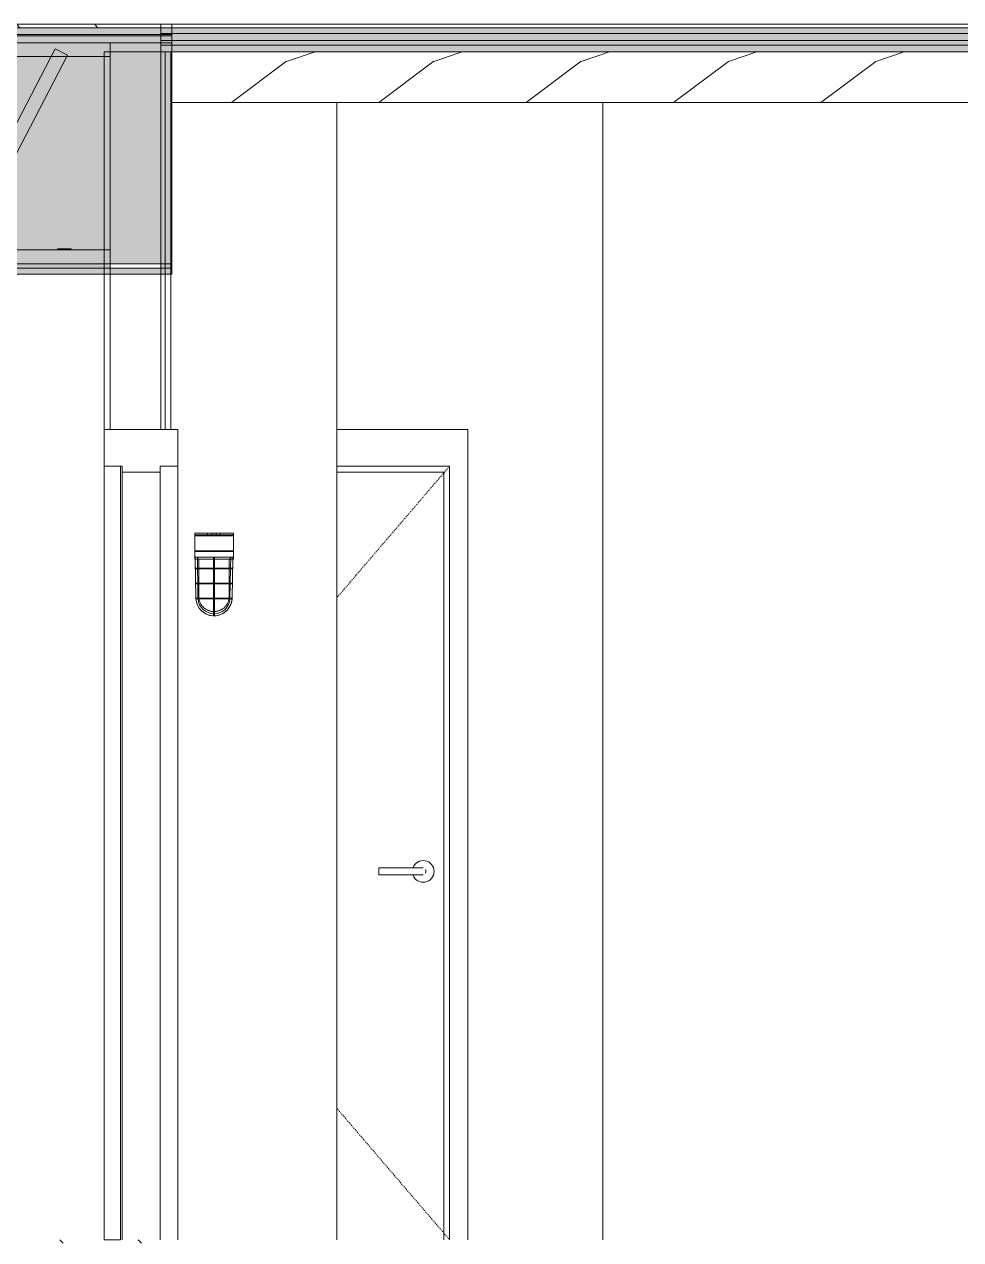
# Model space of a CAD drawing. Header units: inches. Extents: x 9661 to 15313, y -314 to 660.
# Drawn here: x 10346.7 to 10448.4, y 136 to 268 of the extents above; entities that cross this region are included whole.
import ezdxf

# ---------------------------------------------------------------- set-up
doc = ezdxf.new("R2010")
doc.units = ezdxf.units.IN
doc.header["$MEASUREMENT"] = 0
doc.linetypes.add('Dash 1_16_', pattern=[0.125, 0.0625, -0.0625])
doc.linetypes.add('Grid Line 1_2_', pattern=[0.875, 0.5, -0.125, 0.125, -0.125])
for name, color, linetype, lineweight in [('0-1', 7, 'Continuous', 5), ('0-3', 55, 'Continuous', 9), ('0-4', 7, 'Continuous', 9), ('A-DOOR-2', 7, 'Dash 1_16_', 9), ('A-DOOR-3', 7, 'Continuous', 9), ('A-DOOR-4', 50, 'Continuous', 20), ('A-DOOR-FRAM-3', 7, 'Continuous', 9), ('A-DOOR-FRAM-4', 50, 'Continuous', 20), ('A-FLOR-3', 8, 'Continuous', 5), ('A-FLOR-4', 251, 'Continuous', 5), ('A-FLOR-8', 192, 'Continuous', 9), ('A-FLOR-LEVL-1', 51, 'Grid Line 1_2_', 9), ('A-FLOR-MCUT-1', 51, 'Continuous', 9), ('A-FLOR-PATT-1', 45, 'Continuous', 9), ('A-WALL-4', 250, 'Continuous', 13), ('E-LITE-EQPM', 33, 'Continuous', 9), ('E-LITE-EQPM-1', 55, 'Continuous', 9), ('I-WALL-1', 55, 'Continuous', 9), ('I-WALL-2', 7, 'Continuous', 9), ('S-BEAM-2', 7, 'Continuous', 9), ('S-BEAM-3', 55, 'Continuous', 9)]:
    doc.layers.add(name, color=color, linetype=linetype, lineweight=lineweight)
pattern_1 = [(135, (11008.554, 72), (-4.24264, -4.24264), [])]
pattern_2 = [(0, (11008.554, 72), (15.36, 3.84), [1.267, -10.253, 1.267, -10.253, -61.44]), (0, (11008.554, 72), (15.36, 3.84), [-23.04, 1.267, -21.773, 1.267, -10.253, -26.88]), (0, (11008.554, 72), (15.36, 3.84), [-57.6, 1.267, -6.413, 1.267, -17.933]), (120, (11014.314, 73.92), (-11.005538, 11.38215), [1.267, -10.253, 1.267, -10.253, -61.44]), (120, (11014.314, 73.92), (-11.005538, 11.38215), [-23.04, 1.267, -21.773, 1.267, -10.253, -26.88]), (120, (11014.314, 73.92), (-11.005538, 11.38215), [-57.6, 1.267, -6.413, 1.267, -17.933]), (240, (11016.234, 81.6), (-4.354462, -15.22215), [1.267, -10.253, 1.267, -10.253, -61.44]), (240, (11016.234, 81.6), (-4.354462, -15.22215), [-23.04, 1.267, -21.773, 1.267, -10.253, -26.88]), (240, (11016.234, 81.6), (-4.354462, -15.22215), [-57.6, 1.267, -6.413, 1.267, -17.933])]
pattern_3 = [(0, (11008.554, 72), (0, 4.798), []), (315, (11008.554, 72), (4.798427, 0), [6.786, -6.786]), (45, (11008.554, 72), (4.798427, 0), [6.786, -6.786])]

# ---------------------------------------------------------------- blocks, each defined once
blk = doc.blocks.new('Lighting-Flood-Cooper-All-Pro-VT1730-LED - Lighting-Flood-Cooper-All-Pro-VT1730-LED-V10-BUILDING SECTION - EAST_WEST - COURTYARD - LOOKING NORTH')
at = {"layer": 'E-LITE-EQPM'}
for p, q in [((10365.29, 212.56), (10365.29, 212.44)), ((10367.04, 212.56), (10367.13, 212.56)), ((10367.52, 212.56), (10367.61, 212.56)), ((10369.37, 212.44), (10369.37, 212.56)), ((10365.23, 212.44), (10365.23, 210.81)), ((10365.28, 212.44), (10367.33, 212.44)), ((10367.33, 212.44), (10369.38, 212.44)), ((10369.43, 210.81), (10369.43, 212.44)), ((10365.23, 210.75), (10365.23, 210.12)), ((10365.26, 210.81), (10365.26, 210.75)), ((10365.28, 210.81), (10367.33, 210.81)), ((10365.28, 210.75), (10367.33, 210.75)), ((10365.28, 210.12), (10367.33, 210.12)), ((10365.29, 210.12), (10365.37, 205.68)), ((10365.52, 210.12), (10365.54, 208.89)), ((10365.56, 210.12), (10365.56, 209.9)), ((10365.56, 209.9), (10367.28, 209.9)), ((10365.68, 209.9), (10365.68, 205.87)), ((10367.28, 210.13), (10367.28, 205.68)), ((10367.33, 210.81), (10369.38, 210.81)), ((10367.33, 210.75), (10369.38, 210.75)), ((10367.33, 210.12), (10369.38, 210.12)), ((10367.37, 209.9), (10369.1, 209.9)), ((10367.38, 205.68), (10367.38, 210.13)), ((10368.98, 205.87), (10368.98, 209.9)), ((10369.1, 209.9), (10369.1, 210.12)), ((10369.14, 210.12), (10369.12, 208.91)), ((10369.29, 205.68), (10369.37, 210.12)), ((10369.4, 210.75), (10369.4, 210.81)), ((10369.43, 210.12), (10369.43, 210.75)), ((10366.42, 208.94), (10365.48, 208.94)), ((10365.48, 208.85), (10365.75, 208.85)), ((10365.53, 208.94), (10365.64, 208.94)), ((10365.64, 208.85), (10365.53, 208.85)), ((10365.54, 208.87), (10365.57, 207.28)), ((10367.98, 208.85), (10369.13, 208.85)), ((10369.13, 208.94), (10368.9, 208.94)), ((10369.02, 208.94), (10369.13, 208.94)), ((10369.12, 208.85), (10369.02, 208.85)), ((10369.12, 208.89), (10369.09, 207.29)), ((10366.42, 207.31), (10365.5, 207.31)), ((10365.52, 207.31), (10365.63, 207.31)), ((10365.57, 207.25), (10365.59, 205.68)), ((10365.64, 207.31), (10365.68, 207.31)), ((10366.48, 207.31), (10366.43, 207.31)), ((10369.15, 207.31), (10368.86, 207.31)), ((10368.96, 207.31), (10369, 207.31)), ((10369.03, 207.31), (10369.14, 207.31)), ((10369.09, 207.26), (10369.06, 205.68)), ((10365.51, 207.22), (10365.79, 207.22)), ((10365.63, 207.22), (10365.52, 207.22)), ((10365.69, 207.22), (10365.65, 207.22)), ((10367.98, 207.22), (10369.15, 207.22)), ((10369.02, 207.22), (10368.98, 207.22)), ((10369.13, 207.22), (10369.03, 207.22)), ((10366.12, 205.69), (10365.53, 205.69)), ((10365.54, 205.6), (10366.43, 205.6)), ((10365.55, 205.69), (10365.66, 205.69)), ((10365.68, 205.6), (10365.57, 205.6)), ((10366.43, 205.6), (10366.49, 205.6)), ((10367.28, 205.59), (10367.28, 205.3)), ((10367.76, 205.6), (10368.16, 205.6)), ((10369.12, 205.69), (10368.16, 205.69)), ((10368.53, 205.6), (10369.12, 205.6)), ((10369.09, 205.6), (10368.99, 205.6)), ((10369.01, 205.69), (10369.11, 205.69)), ((10367.28, 203.99), (10367.28, 204.21)), ((10367.28, 204.21), (10367.28, 203.98)), ((10367.28, 203.98), (10367.28, 204.21)), ((10367.28, 203.84), (10367.28, 203.98)), ((10367.38, 203.98), (10367.38, 204.49)), ((10367.38, 204.21), (10367.38, 203.99)), ((10367.38, 204.21), (10367.38, 203.98)), ((10367.38, 203.98), (10367.38, 203.84))]:
    blk.add_line(p, q, dxfattribs=at)
at = {"layer": 'E-LITE-EQPM', "flags": 128}
for points in [[(10365.36, 208.85), (10365.35, 208.85), (10365.35, 208.85), (10365.35, 208.85), (10365.35, 208.85), (10365.35, 208.85), (10365.35, 208.85), (10365.34, 208.85), (10365.34, 208.85), (10365.34, 208.85), (10365.34, 208.85), (10365.34, 208.85), (10365.33, 208.85), (10365.33, 208.85), (10365.33, 208.85), (10365.33, 208.85), (10365.33, 208.86), (10365.33, 208.86), (10365.33, 208.86), (10365.32, 208.86), (10365.32, 208.86), (10365.32, 208.86), (10365.32, 208.86), (10365.32, 208.86), (10365.32, 208.87), (10365.32, 208.87), (10365.32, 208.87), (10365.31, 208.87), (10365.31, 208.87), (10365.31, 208.87), (10365.31, 208.88), (10365.31, 208.88), (10365.31, 208.88), (10365.31, 208.88), (10365.31, 208.88), (10365.31, 208.88), (10365.31, 208.89), (10365.31, 208.89), (10365.31, 208.89), (10365.31, 208.89), (10365.31, 208.89), (10365.31, 208.9), (10365.31, 208.9), (10365.31, 208.9), (10365.31, 208.9), (10365.31, 208.9), (10365.31, 208.91), (10365.31, 208.91), (10365.31, 208.91), (10365.31, 208.91), (10365.31, 208.91), (10365.31, 208.91), (10365.32, 208.92), (10365.32, 208.92), (10365.32, 208.92), (10365.32, 208.92), (10365.32, 208.92), (10365.32, 208.92), (10365.32, 208.92), (10365.32, 208.93), (10365.32, 208.93), (10365.33, 208.93), (10365.33, 208.93), (10365.33, 208.93), (10365.33, 208.93), (10365.33, 208.93), (10365.33, 208.93), (10365.34, 208.93), (10365.34, 208.94), (10365.34, 208.94), (10365.34, 208.94), (10365.34, 208.94), (10365.34, 208.94), (10365.35, 208.94), (10365.35, 208.94), (10365.35, 208.94), (10365.35, 208.94), (10365.35, 208.94), (10365.36, 208.94), (10365.36, 208.94)], [(10367.33, 208.94), (10367.25, 208.94), (10367.17, 208.94), (10367.09, 208.94), (10367.01, 208.94), (10366.94, 208.94), (10366.86, 208.94), (10366.78, 208.94), (10366.71, 208.94), (10366.63, 208.94), (10366.56, 208.94), (10366.49, 208.94), (10366.42, 208.94), (10366.35, 208.94), (10366.28, 208.94), (10366.21, 208.94), (10366.15, 208.94), (10366.09, 208.94), (10366.03, 208.94), (10365.97, 208.94), (10365.91, 208.94), (10365.86, 208.94), (10365.81, 208.94), (10365.76, 208.94), (10365.71, 208.94), (10365.67, 208.94), (10365.63, 208.94), (10365.59, 208.94), (10365.55, 208.94), (10365.52, 208.94), (10365.49, 208.94), (10365.46, 208.94), (10365.44, 208.94), (10365.42, 208.94), (10365.4, 208.94), (10365.38, 208.94), (10365.37, 208.94), (10365.36, 208.94), (10365.36, 208.94), (10365.36, 208.94), (10365.36, 208.94)], [(10365.36, 208.94), (10365.36, 208.94), (10365.36, 208.94), (10365.37, 208.94), (10365.38, 208.94), (10365.4, 208.94), (10365.41, 208.94), (10365.43, 208.94), (10365.46, 208.94)], [(10365.46, 208.85), (10365.44, 208.85), (10365.42, 208.85), (10365.4, 208.85), (10365.38, 208.85), (10365.37, 208.85), (10365.36, 208.85), (10365.36, 208.85), (10365.36, 208.85), (10365.36, 208.85)], [(10365.36, 208.85), (10365.36, 208.85), (10365.36, 208.85), (10365.37, 208.85), (10365.38, 208.85), (10365.4, 208.85), (10365.41, 208.85), (10365.43, 208.85), (10365.46, 208.85), (10365.48, 208.85), (10365.51, 208.85), (10365.54, 208.85), (10365.58, 208.85), (10365.62, 208.85), (10365.66, 208.85), (10365.7, 208.85), (10365.75, 208.85), (10365.79, 208.85), (10365.85, 208.85), (10365.9, 208.85), (10365.95, 208.85), (10366.01, 208.85), (10366.07, 208.85), (10366.13, 208.85), (10366.2, 208.85), (10366.26, 208.85), (10366.33, 208.85), (10366.4, 208.85), (10366.47, 208.85), (10366.54, 208.85), (10366.61, 208.85), (10366.69, 208.85), (10366.76, 208.85), (10366.84, 208.85), (10366.92, 208.85), (10366.99, 208.85), (10367.07, 208.85), (10367.15, 208.85), (10367.23, 208.85), (10367.31, 208.85), (10367.33, 208.85)], [(10365.54, 208.94), (10365.58, 208.94), (10365.62, 208.94), (10365.66, 208.94)], [(10365.67, 208.85), (10365.63, 208.85), (10365.59, 208.85), (10365.55, 208.85)], [(10369.3, 208.94), (10369.3, 208.94), (10369.29, 208.94), (10369.29, 208.94), (10369.27, 208.94), (10369.26, 208.94), (10369.24, 208.94), (10369.22, 208.94), (10369.2, 208.94), (10369.17, 208.94), (10369.14, 208.94), (10369.11, 208.94), (10369.08, 208.94), (10369.04, 208.94), (10369, 208.94), (10368.96, 208.94), (10368.91, 208.94), (10368.86, 208.94), (10368.81, 208.94), (10368.76, 208.94), (10368.7, 208.94), (10368.64, 208.94), (10368.58, 208.94), (10368.52, 208.94), (10368.46, 208.94), (10368.39, 208.94), (10368.33, 208.94), (10368.26, 208.94), (10368.19, 208.94), (10368.12, 208.94), (10368.04, 208.94), (10367.97, 208.94), (10367.89, 208.94), (10367.82, 208.94), (10367.74, 208.94), (10367.66, 208.94), (10367.59, 208.94), (10367.51, 208.94), (10367.43, 208.94), (10367.35, 208.94), (10367.33, 208.94)], [(10367.33, 208.85), (10367.41, 208.85), (10367.49, 208.85), (10367.56, 208.85), (10367.64, 208.85), (10367.72, 208.85), (10367.8, 208.85), (10367.87, 208.85), (10367.95, 208.85), (10368.02, 208.85), (10368.1, 208.85), (10368.17, 208.85), (10368.24, 208.85), (10368.31, 208.85), (10368.38, 208.85), (10368.44, 208.85), (10368.51, 208.85), (10368.57, 208.85), (10368.63, 208.85), (10368.69, 208.85), (10368.74, 208.85), (10368.8, 208.85), (10368.85, 208.85), (10368.9, 208.85), (10368.94, 208.85), (10368.99, 208.85), (10369.03, 208.85), (10369.07, 208.85), (10369.1, 208.85), (10369.14, 208.85), (10369.17, 208.85), (10369.19, 208.85), (10369.22, 208.85), (10369.24, 208.85), (10369.26, 208.85), (10369.27, 208.85), (10369.28, 208.85), (10369.29, 208.85), (10369.3, 208.85), (10369.3, 208.85), (10369.3, 208.85)], [(10368.99, 208.94), (10369.03, 208.94), (10369.07, 208.94), (10369.1, 208.94), (10369.12, 208.94)], [(10369.11, 208.85), (10369.08, 208.85), (10369.04, 208.85), (10369, 208.85)], [(10369.19, 208.94), (10369.22, 208.94), (10369.24, 208.94), (10369.26, 208.94), (10369.27, 208.94), (10369.28, 208.94), (10369.29, 208.94), (10369.3, 208.94), (10369.3, 208.94), (10369.3, 208.94)], [(10369.3, 208.85), (10369.3, 208.85), (10369.29, 208.85), (10369.29, 208.85), (10369.27, 208.85), (10369.26, 208.85), (10369.24, 208.85), (10369.22, 208.85), (10369.2, 208.85)], [(10369.3, 208.94), (10369.3, 208.94), (10369.3, 208.94), (10369.31, 208.94), (10369.31, 208.94), (10369.31, 208.94), (10369.31, 208.94), (10369.31, 208.94), (10369.31, 208.94), (10369.32, 208.94), (10369.32, 208.94), (10369.32, 208.94), (10369.32, 208.93), (10369.32, 208.93), (10369.33, 208.93), (10369.33, 208.93), (10369.33, 208.93), (10369.33, 208.93), (10369.33, 208.93), (10369.33, 208.93), (10369.33, 208.93), (10369.34, 208.92), (10369.34, 208.92), (10369.34, 208.92), (10369.34, 208.92), (10369.34, 208.92), (10369.34, 208.92), (10369.34, 208.91), (10369.34, 208.91), (10369.34, 208.91), (10369.34, 208.91), (10369.34, 208.91), (10369.35, 208.91), (10369.35, 208.9), (10369.35, 208.9), (10369.35, 208.9), (10369.35, 208.9), (10369.35, 208.9), (10369.35, 208.9), (10369.35, 208.89), (10369.35, 208.89), (10369.35, 208.89), (10369.35, 208.89), (10369.35, 208.89), (10369.35, 208.88), (10369.35, 208.88), (10369.35, 208.88), (10369.34, 208.88), (10369.34, 208.88), (10369.34, 208.87), (10369.34, 208.87), (10369.34, 208.87), (10369.34, 208.87), (10369.34, 208.87), (10369.34, 208.87), (10369.34, 208.87), (10369.34, 208.86), (10369.34, 208.86), (10369.33, 208.86), (10369.33, 208.86), (10369.33, 208.86), (10369.33, 208.86), (10369.33, 208.86), (10369.33, 208.85), (10369.33, 208.85), (10369.32, 208.85), (10369.32, 208.85), (10369.32, 208.85), (10369.32, 208.85), (10369.32, 208.85), (10369.32, 208.85), (10369.31, 208.85), (10369.31, 208.85), (10369.31, 208.85), (10369.31, 208.85), (10369.31, 208.85), (10369.3, 208.85), (10369.3, 208.85), (10369.3, 208.85), (10369.3, 208.85)], [(10365.38, 207.22), (10365.38, 207.22), (10365.38, 207.22), (10365.38, 207.22), (10365.38, 207.22), (10365.37, 207.22), (10365.37, 207.22), (10365.37, 207.22), (10365.37, 207.22), (10365.37, 207.22), (10365.37, 207.22), (10365.36, 207.23), (10365.36, 207.23), (10365.36, 207.23), (10365.36, 207.23), (10365.36, 207.23), (10365.36, 207.23), (10365.35, 207.23), (10365.35, 207.23), (10365.35, 207.23), (10365.35, 207.24), (10365.35, 207.24), (10365.35, 207.24), (10365.35, 207.24), (10365.35, 207.24), (10365.34, 207.24), (10365.34, 207.24), (10365.34, 207.25), (10365.34, 207.25), (10365.34, 207.25), (10365.34, 207.25), (10365.34, 207.25), (10365.34, 207.25), (10365.34, 207.26), (10365.34, 207.26), (10365.34, 207.26), (10365.34, 207.26), (10365.34, 207.26), (10365.34, 207.27), (10365.34, 207.27), (10365.34, 207.27), (10365.34, 207.27), (10365.34, 207.27), (10365.34, 207.27), (10365.34, 207.28), (10365.34, 207.28), (10365.34, 207.28), (10365.34, 207.28), (10365.34, 207.28), (10365.34, 207.29), (10365.34, 207.29), (10365.34, 207.29), (10365.34, 207.29), (10365.34, 207.29), (10365.35, 207.29), (10365.35, 207.3), (10365.35, 207.3), (10365.35, 207.3), (10365.35, 207.3), (10365.35, 207.3), (10365.35, 207.3), (10365.35, 207.3), (10365.36, 207.3), (10365.36, 207.31), (10365.36, 207.31), (10365.36, 207.31), (10365.36, 207.31), (10365.36, 207.31), (10365.36, 207.31), (10365.37, 207.31), (10365.37, 207.31), (10365.37, 207.31), (10365.37, 207.31), (10365.37, 207.31), (10365.38, 207.31), (10365.38, 207.31), (10365.38, 207.31), (10365.38, 207.31), (10365.38, 207.31), (10365.38, 207.31)], [(10367.33, 207.31), (10367.25, 207.31), (10367.17, 207.31), (10367.1, 207.31), (10367.02, 207.31), (10366.94, 207.31), (10366.87, 207.31), (10366.79, 207.31), (10366.72, 207.31), (10366.64, 207.31), (10366.57, 207.31), (10366.5, 207.31), (10366.43, 207.31), (10366.36, 207.31), (10366.3, 207.31), (10366.23, 207.31), (10366.17, 207.31), (10366.11, 207.31), (10366.05, 207.31), (10365.99, 207.31), (10365.93, 207.31), (10365.88, 207.31), (10365.83, 207.31), (10365.78, 207.31), (10365.74, 207.31), (10365.69, 207.31), (10365.65, 207.31), (10365.61, 207.31), (10365.58, 207.31), (10365.55, 207.31), (10365.52, 207.31), (10365.49, 207.31), (10365.47, 207.31), (10365.44, 207.31), (10365.43, 207.31), (10365.41, 207.31), (10365.4, 207.31), (10365.39, 207.31), (10365.39, 207.31), (10365.38, 207.31), (10365.38, 207.31)], [(10365.38, 207.31), (10365.39, 207.31), (10365.39, 207.31), (10365.4, 207.31), (10365.41, 207.31), (10365.42, 207.31), (10365.44, 207.31), (10365.46, 207.31), (10365.48, 207.31)], [(10369.27, 207.31), (10369.27, 207.31), (10369.27, 207.31), (10369.26, 207.31), (10369.25, 207.31), (10369.23, 207.31), (10369.22, 207.31), (10369.2, 207.31), (10369.17, 207.31), (10369.15, 207.31), (10369.12, 207.31), (10369.09, 207.31), (10369.05, 207.31), (10369.02, 207.31), (10368.98, 207.31), (10368.93, 207.31), (10368.89, 207.31), (10368.84, 207.31), (10368.79, 207.31), (10368.74, 207.31), (10368.68, 207.31), (10368.63, 207.31), (10368.57, 207.31), (10368.51, 207.31), (10368.44, 207.31), (10368.38, 207.31), (10368.31, 207.31), (10368.24, 207.31), (10368.18, 207.31), (10368.1, 207.31), (10368.03, 207.31), (10367.96, 207.31), (10367.89, 207.31), (10367.81, 207.31), (10367.74, 207.31), (10367.66, 207.31), (10367.58, 207.31), (10367.5, 207.31), (10367.43, 207.31), (10367.35, 207.31), (10367.33, 207.31)], [(10369.17, 207.31), (10369.19, 207.31), (10369.21, 207.31), (10369.23, 207.31), (10369.24, 207.31), (10369.26, 207.31), (10369.26, 207.31), (10369.27, 207.31), (10369.27, 207.31), (10369.27, 207.31)], [(10369.27, 207.31), (10369.27, 207.31), (10369.28, 207.31), (10369.28, 207.31), (10369.28, 207.31), (10369.28, 207.31), (10369.28, 207.31), (10369.29, 207.31), (10369.29, 207.31), (10369.29, 207.31), (10369.29, 207.31), (10369.29, 207.31), (10369.29, 207.31), (10369.3, 207.31), (10369.3, 207.31), (10369.3, 207.31), (10369.3, 207.31), (10369.3, 207.3), (10369.3, 207.3), (10369.3, 207.3), (10369.31, 207.3), (10369.31, 207.3), (10369.31, 207.3), (10369.31, 207.3), (10369.31, 207.29), (10369.31, 207.29), (10369.31, 207.29), (10369.31, 207.29), (10369.31, 207.29), (10369.32, 207.29), (10369.32, 207.28), (10369.32, 207.28), (10369.32, 207.28), (10369.32, 207.28), (10369.32, 207.28), (10369.32, 207.28), (10369.32, 207.27), (10369.32, 207.27), (10369.32, 207.27), (10369.32, 207.27), (10369.32, 207.27), (10369.32, 207.26), (10369.32, 207.26), (10369.32, 207.26), (10369.32, 207.26), (10369.32, 207.26), (10369.32, 207.26), (10369.32, 207.25), (10369.32, 207.25), (10369.32, 207.25), (10369.31, 207.25), (10369.31, 207.25), (10369.31, 207.24), (10369.31, 207.24), (10369.31, 207.24), (10369.31, 207.24), (10369.31, 207.24), (10369.31, 207.24), (10369.31, 207.24), (10369.31, 207.23), (10369.3, 207.23), (10369.3, 207.23), (10369.3, 207.23), (10369.3, 207.23), (10369.3, 207.23), (10369.3, 207.23), (10369.29, 207.23), (10369.29, 207.23), (10369.29, 207.22), (10369.29, 207.22), (10369.29, 207.22), (10369.29, 207.22), (10369.28, 207.22), (10369.28, 207.22), (10369.28, 207.22), (10369.28, 207.22), (10369.28, 207.22), (10369.28, 207.22), (10369.27, 207.22), (10369.27, 207.22)], [(10365.49, 207.22), (10365.47, 207.22), (10365.44, 207.22), (10365.43, 207.22), (10365.41, 207.22), (10365.4, 207.22), (10365.39, 207.22), (10365.39, 207.22), (10365.38, 207.22), (10365.38, 207.22)], [(10365.38, 207.22), (10365.39, 207.22), (10365.39, 207.22), (10365.4, 207.22), (10365.41, 207.22), (10365.42, 207.22), (10365.44, 207.22), (10365.46, 207.22), (10365.48, 207.22), (10365.51, 207.22), (10365.54, 207.22), (10365.57, 207.22), (10365.6, 207.22), (10365.64, 207.22), (10365.68, 207.22), (10365.72, 207.22), (10365.77, 207.22), (10365.82, 207.22), (10365.87, 207.22), (10365.92, 207.22), (10365.97, 207.22), (10366.03, 207.22), (10366.09, 207.22), (10366.15, 207.22), (10366.21, 207.22), (10366.28, 207.22), (10366.34, 207.22), (10366.41, 207.22), (10366.48, 207.22), (10366.55, 207.22), (10366.62, 207.22), (10366.7, 207.22), (10366.77, 207.22), (10366.85, 207.22), (10366.92, 207.22), (10367, 207.22), (10367.07, 207.22), (10367.15, 207.22), (10367.23, 207.22), (10367.31, 207.22), (10367.33, 207.22)], [(10367.33, 207.22), (10367.41, 207.22), (10367.48, 207.22), (10367.56, 207.22), (10367.64, 207.22), (10367.71, 207.22), (10367.79, 207.22), (10367.87, 207.22), (10367.94, 207.22), (10368.01, 207.22), (10368.09, 207.22), (10368.16, 207.22), (10368.23, 207.22), (10368.29, 207.22), (10368.36, 207.22), (10368.43, 207.22), (10368.49, 207.22), (10368.55, 207.22), (10368.61, 207.22), (10368.67, 207.22), (10368.72, 207.22), (10368.78, 207.22), (10368.83, 207.22), (10368.87, 207.22), (10368.92, 207.22), (10368.96, 207.22), (10369, 207.22), (10369.04, 207.22), (10369.08, 207.22), (10369.11, 207.22), (10369.14, 207.22), (10369.17, 207.22), (10369.19, 207.22), (10369.21, 207.22), (10369.23, 207.22), (10369.24, 207.22), (10369.26, 207.22), (10369.26, 207.22), (10369.27, 207.22), (10369.27, 207.22), (10369.27, 207.22)], [(10369.27, 207.22), (10369.27, 207.22), (10369.27, 207.22), (10369.26, 207.22), (10369.25, 207.22), (10369.23, 207.22), (10369.22, 207.22), (10369.2, 207.22), (10369.17, 207.22)], [(10365.41, 205.6), (10365.41, 205.6), (10365.41, 205.6), (10365.41, 205.6), (10365.41, 205.6), (10365.41, 205.6), (10365.4, 205.6), (10365.4, 205.6), (10365.4, 205.6), (10365.4, 205.6), (10365.4, 205.6), (10365.39, 205.6), (10365.39, 205.6), (10365.39, 205.6), (10365.39, 205.6), (10365.39, 205.6), (10365.39, 205.61), (10365.39, 205.61), (10365.38, 205.61), (10365.38, 205.61), (10365.38, 205.61), (10365.38, 205.61), (10365.38, 205.61), (10365.38, 205.61), (10365.38, 205.62), (10365.38, 205.62), (10365.37, 205.62), (10365.37, 205.62), (10365.37, 205.62), (10365.37, 205.62), (10365.37, 205.63), (10365.37, 205.63), (10365.37, 205.63), (10365.37, 205.63), (10365.37, 205.63), (10365.37, 205.63), (10365.37, 205.64), (10365.37, 205.64), (10365.37, 205.64), (10365.37, 205.64), (10365.37, 205.64), (10365.37, 205.65), (10365.37, 205.65), (10365.37, 205.65), (10365.37, 205.65), (10365.37, 205.65), (10365.37, 205.66), (10365.37, 205.66), (10365.37, 205.66), (10365.37, 205.66), (10365.37, 205.66), (10365.37, 205.66), (10365.37, 205.67), (10365.37, 205.67), (10365.38, 205.67), (10365.38, 205.67), (10365.38, 205.67), (10365.38, 205.67), (10365.38, 205.67), (10365.38, 205.68), (10365.38, 205.68), (10365.38, 205.68), (10365.39, 205.68), (10365.39, 205.68), (10365.39, 205.68), (10365.39, 205.68), (10365.39, 205.68), (10365.39, 205.68), (10365.4, 205.69), (10365.4, 205.69), (10365.4, 205.69), (10365.4, 205.69), (10365.4, 205.69), (10365.4, 205.69), (10365.41, 205.69), (10365.41, 205.69), (10365.41, 205.69), (10365.41, 205.69), (10365.41, 205.69), (10365.41, 205.69)], [(10369.29, 205.68), (10369.25, 205.33), (10369.15, 204.99), (10368.99, 204.68), (10368.78, 204.39), (10368.52, 204.16), (10368.22, 203.97), (10367.9, 203.83), (10367.55, 203.76), (10367.2, 203.75), (10366.85, 203.81), (10366.52, 203.93), (10366.21, 204.1), (10365.94, 204.32), (10365.72, 204.6), (10365.54, 204.9), (10365.43, 205.23), (10365.37, 205.68)], [(10367.33, 205.69), (10367.25, 205.69), (10367.18, 205.69), (10367.1, 205.69), (10367.02, 205.69), (10366.95, 205.69), (10366.87, 205.69), (10366.8, 205.69), (10366.73, 205.69), (10366.65, 205.69), (10366.58, 205.69), (10366.51, 205.69), (10366.44, 205.69), (10366.38, 205.69), (10366.31, 205.69), (10366.25, 205.69), (10366.19, 205.69), (10366.13, 205.69), (10366.07, 205.69), (10366.01, 205.69), (10365.96, 205.69), (10365.9, 205.69), (10365.85, 205.69), (10365.81, 205.69), (10365.76, 205.69), (10365.72, 205.69), (10365.68, 205.69), (10365.64, 205.69), (10365.61, 205.69), (10365.57, 205.69), (10365.54, 205.69), (10365.52, 205.69), (10365.5, 205.69), (10365.47, 205.69), (10365.46, 205.69), (10365.44, 205.69), (10365.43, 205.69), (10365.42, 205.69), (10365.42, 205.69), (10365.41, 205.69), (10365.41, 205.69)], [(10365.41, 205.69), (10365.42, 205.69), (10365.42, 205.69), (10365.43, 205.69), (10365.44, 205.69), (10365.45, 205.69), (10365.47, 205.69), (10365.49, 205.69), (10365.51, 205.69)], [(10365.52, 205.6), (10365.5, 205.6), (10365.47, 205.6), (10365.46, 205.6), (10365.44, 205.6), (10365.43, 205.6), (10365.42, 205.6), (10365.42, 205.6), (10365.41, 205.6), (10365.41, 205.6)], [(10365.41, 205.6), (10365.42, 205.6), (10365.42, 205.6), (10365.43, 205.6), (10365.44, 205.6), (10365.45, 205.6), (10365.47, 205.6), (10365.49, 205.6), (10365.51, 205.6), (10365.54, 205.6), (10365.57, 205.6), (10365.6, 205.6), (10365.63, 205.6), (10365.67, 205.6), (10365.71, 205.6), (10365.75, 205.6), (10365.79, 205.6), (10365.84, 205.6), (10365.89, 205.6), (10365.94, 205.6), (10366, 205.6), (10366.05, 205.6), (10366.11, 205.6), (10366.17, 205.6), (10366.23, 205.6), (10366.29, 205.6), (10366.36, 205.6), (10366.43, 205.6), (10366.49, 205.6), (10366.56, 205.6), (10366.63, 205.6), (10366.71, 205.6), (10366.78, 205.6), (10366.85, 205.6), (10366.93, 205.6), (10367, 205.6), (10367.08, 205.6), (10367.15, 205.6), (10367.23, 205.6), (10367.31, 205.6), (10367.33, 205.6)], [(10365.6, 205.69), (10365.63, 205.69), (10365.67, 205.69), (10365.71, 205.69)], [(10365.72, 205.6), (10365.68, 205.6), (10365.64, 205.6), (10365.61, 205.6)], [(10367.31, 204.22), (10367.26, 204.22), (10367.2, 204.23), (10367.13, 204.23), (10367.07, 204.24), (10367, 204.25), (10366.94, 204.27), (10366.87, 204.29), (10366.81, 204.3), (10366.75, 204.33), (10366.69, 204.35), (10366.63, 204.38), (10366.57, 204.41), (10366.51, 204.44), (10366.45, 204.47), (10366.4, 204.51), (10366.34, 204.55), (10366.29, 204.59), (10366.24, 204.63), (10366.19, 204.68), (10366.14, 204.72), (10366.1, 204.77), (10366.06, 204.82), (10366.02, 204.87), (10365.98, 204.92), (10365.94, 204.98), (10365.91, 205.04), (10365.87, 205.09), (10365.84, 205.15), (10365.82, 205.21), (10365.79, 205.27), (10365.77, 205.34), (10365.75, 205.4), (10365.73, 205.46), (10365.71, 205.53), (10365.7, 205.59), (10365.69, 205.66), (10365.68, 205.72), (10365.68, 205.79), (10365.68, 205.85), (10365.68, 205.87)], [(10367.28, 205.68), (10367.28, 204.86), (10367.28, 204.21), (10367.28, 203.84)], [(10369.24, 205.69), (10369.24, 205.69), (10369.24, 205.69), (10369.23, 205.69), (10369.22, 205.69), (10369.2, 205.69), (10369.19, 205.69), (10369.17, 205.69), (10369.14, 205.69), (10369.12, 205.69), (10369.09, 205.69), (10369.06, 205.69), (10369.03, 205.69), (10368.99, 205.69), (10368.95, 205.69), (10368.91, 205.69), (10368.86, 205.69), (10368.82, 205.69), (10368.77, 205.69), (10368.72, 205.69), (10368.66, 205.69), (10368.61, 205.69), (10368.55, 205.69), (10368.49, 205.69), (10368.43, 205.69), (10368.36, 205.69), (10368.3, 205.69), (10368.23, 205.69), (10368.16, 205.69), (10368.09, 205.69), (10368.02, 205.69), (10367.95, 205.69), (10367.88, 205.69), (10367.8, 205.69), (10367.73, 205.69), (10367.65, 205.69), (10367.58, 205.69), (10367.5, 205.69), (10367.43, 205.69), (10367.35, 205.69), (10367.33, 205.69)], [(10367.33, 205.6), (10367.4, 205.6), (10367.48, 205.6), (10367.56, 205.6), (10367.63, 205.6), (10367.71, 205.6), (10367.78, 205.6), (10367.86, 205.6), (10367.93, 205.6), (10368, 205.6), (10368.07, 205.6), (10368.14, 205.6), (10368.21, 205.6), (10368.28, 205.6), (10368.34, 205.6), (10368.41, 205.6), (10368.47, 205.6), (10368.53, 205.6), (10368.59, 205.6), (10368.65, 205.6), (10368.7, 205.6), (10368.75, 205.6), (10368.8, 205.6), (10368.85, 205.6), (10368.9, 205.6), (10368.94, 205.6), (10368.98, 205.6), (10369.02, 205.6), (10369.05, 205.6), (10369.08, 205.6), (10369.11, 205.6), (10369.14, 205.6), (10369.16, 205.6), (10369.18, 205.6), (10369.2, 205.6), (10369.21, 205.6), (10369.23, 205.6), (10369.23, 205.6), (10369.24, 205.6), (10369.24, 205.6), (10369.24, 205.6)], [(10368.98, 205.87), (10368.98, 205.81), (10368.97, 205.74), (10368.97, 205.67), (10368.96, 205.61), (10368.95, 205.54), (10368.93, 205.48), (10368.91, 205.42), (10368.89, 205.35), (10368.87, 205.29), (10368.85, 205.23), (10368.82, 205.17), (10368.79, 205.11), (10368.76, 205.05), (10368.73, 204.99), (10368.69, 204.94), (10368.65, 204.89), (10368.61, 204.83), (10368.57, 204.78), (10368.52, 204.73), (10368.48, 204.69), (10368.43, 204.64), (10368.38, 204.6), (10368.33, 204.56), (10368.27, 204.52), (10368.22, 204.48), (10368.16, 204.45), (10368.11, 204.42), (10368.05, 204.39), (10367.99, 204.36), (10367.93, 204.33), (10367.86, 204.31), (10367.8, 204.29), (10367.74, 204.27), (10367.67, 204.26), (10367.61, 204.25), (10367.54, 204.24), (10367.48, 204.23), (10367.41, 204.22), (10367.35, 204.22)], [(10367.38, 203.84), (10367.38, 204.21), (10367.38, 204.86), (10367.38, 205.68)], [(10369.03, 205.6), (10368.99, 205.6), (10368.95, 205.6)], [(10368.98, 205.69), (10369.02, 205.69), (10369.05, 205.69)], [(10369.14, 205.69), (10369.16, 205.69), (10369.18, 205.69), (10369.2, 205.69), (10369.21, 205.69), (10369.23, 205.69), (10369.23, 205.69), (10369.24, 205.69), (10369.24, 205.69), (10369.24, 205.69)], [(10369.24, 205.6), (10369.24, 205.6), (10369.24, 205.6), (10369.23, 205.6), (10369.22, 205.6), (10369.2, 205.6), (10369.19, 205.6), (10369.17, 205.6), (10369.14, 205.6)], [(10369.24, 205.69), (10369.24, 205.69), (10369.25, 205.69), (10369.25, 205.69), (10369.25, 205.69), (10369.25, 205.69), (10369.25, 205.69), (10369.25, 205.69), (10369.26, 205.69), (10369.26, 205.69), (10369.26, 205.69), (10369.26, 205.69), (10369.26, 205.68), (10369.27, 205.68), (10369.27, 205.68), (10369.27, 205.68), (10369.27, 205.68), (10369.27, 205.68), (10369.27, 205.68), (10369.27, 205.68), (10369.28, 205.68), (10369.28, 205.67), (10369.28, 205.67), (10369.28, 205.67), (10369.28, 205.67), (10369.28, 205.67), (10369.28, 205.67), (10369.28, 205.66), (10369.28, 205.66), (10369.28, 205.66), (10369.29, 205.66), (10369.29, 205.66), (10369.29, 205.66), (10369.29, 205.65), (10369.29, 205.65), (10369.29, 205.65), (10369.29, 205.65), (10369.29, 205.65), (10369.29, 205.65), (10369.29, 205.64), (10369.29, 205.64), (10369.29, 205.64), (10369.29, 205.64), (10369.29, 205.64), (10369.29, 205.63), (10369.29, 205.63), (10369.29, 205.63), (10369.29, 205.63), (10369.29, 205.63), (10369.29, 205.62), (10369.28, 205.62), (10369.28, 205.62), (10369.28, 205.62), (10369.28, 205.62), (10369.28, 205.62), (10369.28, 205.62), (10369.28, 205.61), (10369.28, 205.61), (10369.28, 205.61), (10369.27, 205.61), (10369.27, 205.61), (10369.27, 205.61), (10369.27, 205.61), (10369.27, 205.6), (10369.27, 205.6), (10369.27, 205.6), (10369.26, 205.6), (10369.26, 205.6), (10369.26, 205.6), (10369.26, 205.6), (10369.26, 205.6), (10369.26, 205.6), (10369.25, 205.6), (10369.25, 205.6), (10369.25, 205.6), (10369.25, 205.6), (10369.25, 205.6), (10369.24, 205.6), (10369.24, 205.6), (10369.24, 205.6)], [(10367.28, 203.8), (10367.28, 203.79), (10367.28, 203.78), (10367.29, 203.78), (10367.29, 203.77), (10367.29, 203.77), (10367.3, 203.76), (10367.3, 203.76), (10367.32, 203.75), (10367.33, 203.75), (10367.34, 203.75), (10367.34, 203.75), (10367.35, 203.76), (10367.36, 203.76), (10367.37, 203.77), (10367.37, 203.78), (10367.37, 203.79), (10367.38, 203.8)]]:
    blk.add_lwpolyline(points, dxfattribs=at)
at = {"layer": 'E-LITE-EQPM'}
blk.add_arc((10367.33, 205.71), 1.73, 183.4345, 357.1695, dxfattribs=at)
at = {"layer": 'E-LITE-EQPM-1'}
for p, q in [((10369.43, 212.75), (10365.23, 212.75)), ((10365.23, 212.75), (10365.23, 209.9)), ((10365.23, 212.75), (10365.23, 212.56)), ((10365.23, 212.75), (10366.64, 212.75)), ((10366.64, 212.56), (10365.23, 212.56)), ((10366.64, 212.75), (10367.01, 212.75)), ((10366.64, 212.75), (10366.64, 212.56)), ((10367.01, 212.56), (10366.64, 212.56)), ((10367.01, 212.75), (10367.09, 212.75)), ((10367.09, 212.56), (10367.01, 212.56)), ((10367.09, 212.75), (10367.05, 212.75)), ((10367.14, 212.75), (10367.09, 212.75)), ((10367.09, 212.75), (10367.57, 212.75)), ((10367.09, 212.75), (10367.09, 212.56)), ((10367.09, 212.75), (10367.09, 212.56)), ((10367.57, 212.56), (10367.09, 212.56)), ((10367.57, 212.75), (10367.52, 212.75)), ((10367.6, 212.75), (10367.57, 212.75)), ((10367.57, 212.75), (10367.65, 212.75)), ((10367.57, 212.75), (10367.57, 212.56)), ((10367.57, 212.75), (10367.57, 212.56)), ((10367.65, 212.56), (10367.57, 212.56)), ((10367.65, 212.75), (10368.01, 212.75)), ((10368.01, 212.56), (10367.65, 212.56)), ((10368.01, 212.75), (10369.43, 212.75)), ((10368.01, 212.56), (10368.01, 212.75)), ((10369.43, 212.56), (10368.01, 212.56)), ((10369.43, 209.9), (10369.43, 212.75)), ((10369.43, 212.56), (10369.43, 212.75)), ((10365.23, 209.9), (10369.43, 209.9)), ((10365.29, 209.9), (10365.37, 205.68)), ((10369.36, 209.9), (10369.29, 205.68))]:
    blk.add_line(p, q, dxfattribs=at)
blk.add_arc((10367.33, 205.71), 1.96, 181, 359, dxfattribs=at)
blk = doc.blocks.new('HOLLOW METAL - UNIT DOOR-2191977-BUILDING SECTION - EAST_WEST - COURTYARD - LOOKING NORTH')
at = {"layer": 'A-DOOR-2'}
for p, q in [((10392.9, 352), (10380.66, 337.72)), ((10380.66, 282.28), (10392.9, 268))]:
    blk.add_line(p, q, dxfattribs=at)
at = {"layer": 'A-DOOR-3'}
for p, q in [((10389.36, 308.39), (10385.22, 308.39)), ((10385.22, 308), (10385.22, 308.39)), ((10385.22, 307.61), (10385.22, 308)), ((10385.22, 307.61), (10389.36, 307.61))]:
    blk.add_line(p, q, dxfattribs=at)
at = {"layer": 'A-DOOR-3', "flags": 128}
for points in [[(10389.95, 308.39), (10389.95, 308.39), (10389.95, 308.39), (10389.94, 308.39), (10389.94, 308.39), (10389.94, 308.39), (10389.93, 308.39), (10389.93, 308.39), (10389.92, 308.39), (10389.91, 308.39), (10389.9, 308.39), (10389.89, 308.39), (10389.88, 308.39), (10389.87, 308.39), (10389.86, 308.39), (10389.85, 308.39), (10389.83, 308.39), (10389.82, 308.39), (10389.8, 308.39), (10389.79, 308.39), (10389.77, 308.39), (10389.75, 308.39), (10389.73, 308.39), (10389.72, 308.39), (10389.7, 308.39), (10389.68, 308.39), (10389.66, 308.39), (10389.64, 308.39), (10389.62, 308.39), (10389.59, 308.39), (10389.57, 308.39), (10389.55, 308.39), (10389.53, 308.39), (10389.5, 308.39), (10389.48, 308.39), (10389.46, 308.39), (10389.44, 308.39), (10389.41, 308.39), (10389.39, 308.39), (10389.36, 308.39), (10389.36, 308.39)], [(10389.36, 307.61), (10389.38, 307.61), (10389.41, 307.61), (10389.43, 307.61), (10389.45, 307.61), (10389.48, 307.61), (10389.5, 307.61), (10389.52, 307.61), (10389.54, 307.61), (10389.57, 307.61), (10389.59, 307.61), (10389.61, 307.61), (10389.63, 307.61), (10389.65, 307.61), (10389.67, 307.61), (10389.69, 307.61), (10389.71, 307.61), (10389.73, 307.61), (10389.75, 307.61), (10389.77, 307.61), (10389.78, 307.61), (10389.8, 307.61), (10389.81, 307.61), (10389.83, 307.61), (10389.84, 307.61), (10389.86, 307.61), (10389.87, 307.61), (10389.88, 307.61), (10389.89, 307.61), (10389.9, 307.61), (10389.91, 307.61), (10389.92, 307.61), (10389.92, 307.61), (10389.93, 307.61), (10389.94, 307.61), (10389.94, 307.61), (10389.94, 307.61), (10389.95, 307.61), (10389.95, 307.61), (10389.95, 307.61)]]:
    blk.add_lwpolyline(points, dxfattribs=at)
at = {"layer": 'A-DOOR-3'}
for centre, radius, start, end in [((10390.05, 308), 1.18, 0, 160.3657), ((10390.05, 308), 1.18, 199.5633, 0), ((10389.95, 308), 0.394, 75, 90), ((10389.95, 308), 0.394, 270, 285), ((10389.95, 308), 0.394, 0, 30), ((10389.95, 308), 0.394, 330, 0)]:
    blk.add_arc(centre, radius, start, end, dxfattribs=at)
at = {"layer": 'A-DOOR-FRAM-3'}
for p, q in [((10394.9, 356), (10380.66, 356)), ((10394.9, 268), (10394.9, 356)), ((10380.66, 352), (10392.9, 352)), ((10380.66, 351.37), (10392.28, 351.37)), ((10392.28, 351.37), (10392.28, 268)), ((10392.9, 352), (10392.9, 268))]:
    blk.add_line(p, q, dxfattribs=at)
blk = doc.blocks.new('HOLLOW METAL - UNIT DOOR-V15-BUILDING SECTION - EAST_WEST - COURTYARD - LOOKING NORTH')
at = {"layer": 'A-DOOR-4'}
for p, q in [((10357.16, 220), (10355.41, 220)), ((10355.41, 220), (10355.41, 136)), ((10357.16, 136), (10357.16, 220)), ((10355.41, 136), (10357.16, 136))]:
    blk.add_line(p, q, dxfattribs=at)
at = {"layer": 'A-DOOR-FRAM-3'}
for p, q in [((10357.35, 219.37), (10357.35, 136)), ((10361.48, 219.37), (10361.48, 136)), ((10363.41, 220), (10363.41, 136))]:
    blk.add_line(p, q, dxfattribs=at)
at = {"layer": 'A-DOOR-FRAM-4'}
for p, q in [((10355.41, 224), (10355.41, 220)), ((10363.41, 224), (10355.41, 224)), ((10363.41, 220), (10363.41, 224)), ((10355.41, 220), (10357.35, 220)), ((10357.35, 220), (10357.35, 219.37)), ((10357.35, 219.37), (10361.48, 219.37)), ((10361.48, 219.37), (10361.48, 220)), ((10361.48, 220), (10363.41, 220))]:
    blk.add_line(p, q, dxfattribs=at)
blk = doc.blocks.new('CTR - 1st Phase - Common Walls_rvt-1-BUILDING SECTION - EAST_WEST - COURTYARD - LOOKING NORTH')
at = {"layer": 'A-WALL-4'}
for p, q in [((10356.04, 265), (10356.04, 224)), ((10361.54, 265), (10361.54, 224)), ((10362.04, 265), (10362.04, 224))]:
    blk.add_line(p, q, dxfattribs=at)
at = {"layer": 'I-WALL-1'}
for p, q in [((10380.66, 136), (10380.66, 259.5)), ((10409.56, 136), (10409.56, 259.5))]:
    blk.add_line(p, q, dxfattribs=at)
at = {"layer": 'I-WALL-2'}
for p, q in [((10362.66, 265), (10355.41, 265)), ((10355.41, 265), (10355.41, 224)), ((10362.66, 224), (10362.66, 265)), ((10355.41, 224), (10362.66, 224))]:
    blk.add_line(p, q, dxfattribs=at)
at = {"layer": '0-4'}
for name, p in [('HOLLOW METAL - UNIT DOOR-V15-BUILDING SECTION - EAST_WEST - COURTYARD - LOOKING NORTH', (0, 0)), ('HOLLOW METAL - UNIT DOOR-2191977-BUILDING SECTION - EAST_WEST - COURTYARD - LOOKING NORTH', (0, -132)), ('Lighting-Flood-Cooper-All-Pro-VT1730-LED - Lighting-Flood-Cooper-All-Pro-VT1730-LED-V10-BUILDING SECTION - EAST_WEST - COURTYARD - LOOKING NORTH', (0, 0))]:
    blk.add_blockref(name, p, dxfattribs=at)
blk = doc.blocks.new('LVL-Laminated Veneer Lumber - 4X6 S_ PINE - NO_ 1-V22-BUILDING SECTION - EAST_WEST - COURTYARD - LOOKING NORTH')
at = {"layer": 'S-BEAM-3'}
h = blk.add_hatch(dxfattribs=at)
h.set_pattern_fill('FP_15', color=256, style=0, pattern_type=2)
h.set_pattern_definition([(216.87, (11014.952, 87.994), (47.980943, 31.987086), [7.997, -71.971]), (206.565, (11024.548, 83.196), (-15.993714, -15.99413), [17.881, -17.881]), (198.435, (11024.548, 75.199), (-31.98674, -15.99388), [10.115, -40.461])])
h.paths.add_polyline_path([(10450.91, 259.5), (10450.91, 265), (10362.74, 265), (10362.74, 259.5), (10418.56, 259.5)], flags=0)
blk.add_line((10362.74, 259.5), (10450.91, 259.5), dxfattribs=at)
blk = doc.blocks.new('TRUSS - 24_-2435216-BUILDING SECTION - EAST_WEST - COURTYARD - LOOKING NORTH')
at = {"layer": 'S-BEAM-2'}
for p, q in [((10356.04, 134), (9988.44, 134)), ((10350.09, 133.35), (10338.66, 111.35)), ((10351.42, 132.65), (10350.09, 133.35)), ((10356.04, 132.5), (10356.04, 134)), ((9988.44, 132.5), (10356.04, 132.5)), ((10339.99, 110.65), (10351.42, 132.65)), ((10356.04, 111.5), (9988.44, 111.5)), ((10351.82, 111.62), (10350.32, 111.62)), ((10350.32, 111.62), (10350.32, 111.56)), ((10350.32, 111.56), (10351.82, 111.56)), ((10351.82, 111.56), (10351.82, 111.62)), ((10356.04, 110), (10356.04, 111.5)), ((9988.44, 110), (10356.04, 110))]:
    blk.add_line(p, q, dxfattribs=at)
blk = doc.blocks.new('CTR - 1st Phase - Structure_rvt-1-BUILDING SECTION - EAST_WEST - COURTYARD - LOOKING NORTH')
at = {"layer": '0-3'}
for name, p in [('TRUSS - 24_-2435216-BUILDING SECTION - EAST_WEST - COURTYARD - LOOKING NORTH', (0, 132)), ('LVL-Laminated Veneer Lumber - 4X6 S_ PINE - NO_ 1-V22-BUILDING SECTION - EAST_WEST - COURTYARD - LOOKING NORTH', (0, 0))]:
    blk.add_blockref(name, p, dxfattribs=at)

msp = doc.modelspace()

# ---------------------------------------------------------------- hatches: boundary and pattern name
at = {"layer": 'A-FLOR-3'}
h = msp.add_hatch(color=256, dxfattribs=at)
h.paths.add_polyline_path([(12109.7144, 266.75), (12110.3394, 266.75), (12110.3394, 266.875), (11738.4394, 266.875), (11738.4394, 266.75), (12102.15586, 266.75)], flags=0)
h.paths.add_polyline_path([(11522.48481, 266.75), (11646.7394, 266.75), (11646.7394, 266.875), (11255.6394, 266.875), (11255.6394, 266.75), (11432.1894, 266.75)], flags=0)
h.paths.add_polyline_path([(10810.45336, 266.75), (10848.6394, 266.75), (10848.6394, 266.875), (10452.0394, 266.875), (10452.0394, 266.75), (10724.33986, 266.75)], flags=0)
h.paths.add_polyline_path([(10356.9019, 266.75), (10361.5394, 266.75), (10361.5394, 266.875), (9988.4394, 266.875), (9988.4394, 266.75), (10355.4144, 266.75)], flags=0)
h = msp.add_hatch(color=256, dxfattribs=at)
h.paths.add_polyline_path([(11688.7394, 265.75), (11737.2394, 265.75), (11737.2394, 266.25), (11646.7394, 266.25), (11646.7394, 265.75), (11688.47118, 265.75)], flags=0)
h.paths.add_polyline_path([(10452.0394, 265.75), (10452.0394, 266.25), (10362.7394, 266.25), (10362.7394, 265.75), (10451.44972, 265.75)], flags=0)
at = {"layer": 'A-FLOR-4'}
h = msp.add_hatch(color=256, dxfattribs=at)
h.paths.add_polyline_path([(12109.7144, 241.5), (12110.3394, 241.5), (12110.3394, 242), (11742.7394, 241.99421), (11742.7394, 241.5), (12102.15586, 241.5)], flags=0)
h.paths.add_polyline_path([(11525.48481, 241.5), (11622.6144, 241.5), (11622.6144, 242), (11255.6394, 242), (11255.6394, 241.5), (11413.24786, 241.5)], flags=0)
h.paths.add_polyline_path([(10843.1394, 241.5), (10843.1394, 242), (10476.1644, 241.96911), (10476.1644, 241.5), (10843.02481, 241.5)], flags=0)
h.paths.add_polyline_path([(9988.4394, 241.5), (10356.0394, 241.5), (10356.0394, 242), (9988.4394, 242)], flags=0)
h.paths.add_polyline_path([(10361.5394, 241.5), (10362.7394, 241.5), (10362.7394, 242), (10361.5394, 241.99839)], flags=0)
at = {"layer": 'A-FLOR-PATT-1'}
h = msp.add_hatch(dxfattribs=at)
h.set_pattern_fill('FP_2', color=256, style=0, pattern_type=2)
h.set_pattern_definition(pattern_1)
h.paths.add_polyline_path([(11741.4019, 267.625), (12109.7144, 267.625), (12109.7144, 268), (11738.4394, 268), (11738.4394, 267.625)], flags=0)
h.paths.add_polyline_path([(11262.54923, 267.625), (11646.7394, 267.625), (11646.7394, 268), (11256.2644, 268), (11256.2644, 267.625)], flags=0)
h.paths.add_polyline_path([(10652.1519, 267.625), (10842.5144, 267.63079), (10842.5144, 268), (10452.0394, 268), (10452.0394, 267.625), (10644.2769, 267.625)], flags=0)
h.paths.add_polyline_path([(10362.68547, 267.625), (10362.7394, 267.625), (10362.7394, 268), (9989.0644, 268), (9989.0644, 267.625), (10362.6644, 267.625)], flags=0)
h = msp.add_hatch(dxfattribs=at)
h.set_pattern_fill('FP_3', color=256, style=0, pattern_type=2)
h.set_pattern_definition(pattern_2)
h.paths.add_polyline_path([(11741.4269, 266.875), (12110.3394, 266.875), (12110.3394, 267.625), (11738.4394, 267.625), (11738.4394, 266.875), (11741.4019, 266.875)], flags=0)
h.paths.add_polyline_path([(11432.1894, 266.875), (11646.7394, 266.875), (11646.7394, 267.625), (11255.6394, 267.6244), (11255.6394, 266.875), (11413.24786, 266.875)], flags=0)
h.paths.add_polyline_path([(10846.5144, 266.875), (10848.6394, 266.875), (10848.6394, 267), (10846.5144, 267.00335), (10846.48315, 267), (10842.5144, 267.00965), (10842.5144, 267.625), (10452.0394, 267.625), (10452.0394, 266.875), (10846.48315, 266.875)], flags=0)
h.paths.add_polyline_path([(10362.7394, 266.875), (10362.7394, 267.625), (9988.4394, 267.625), (9988.4394, 266.875), (10362.72762, 266.875)], flags=0)
h = msp.add_hatch(dxfattribs=at)
h.set_pattern_fill('FP_4', color=256, style=0, pattern_type=2)
h.set_pattern_definition(pattern_3)
h.paths.add_polyline_path([(12016.04236, 266), (12110.3394, 266), (12110.3394, 266.75), (11738.4394, 266.75), (11738.4394, 266), (11929.92886, 266)], flags=0)
h.paths.add_polyline_path([(11610.85981, 266), (11646.7394, 266), (11646.7394, 266.75), (11255.6394, 266.75), (11255.6394, 266), (11585.47486, 266)], flags=0)
h.paths.add_polyline_path([(10452.0394, 266), (10848.6394, 266), (10848.6394, 266.75), (10452.0394, 266.75)], flags=0)
h.paths.add_polyline_path([(10362.6644, 266), (10362.7394, 266), (10362.73465, 266.74999), (10207.65886, 266.75), (9988.4394, 266.75), (9988.4394, 266), (10361.4769, 266)], flags=0)
h = msp.add_hatch(dxfattribs=at)
h.set_pattern_fill('FP_3', color=256, style=0, pattern_type=2)
h.set_pattern_definition(pattern_2)
h.paths.add_polyline_path([(11737.2394, 266.25), (11737.2394, 267), (11646.7394, 267), (11646.7394, 266.25), (11736.17348, 266.25)], flags=0)
h.paths.add_polyline_path([(10450.81604, 266.25), (10452.0394, 266.25), (10452.0394, 267), (10362.7394, 267), (10362.72762, 266.875), (10361.5394, 266.875), (10361.5394, 266.75), (10362.7394, 266.75), (10362.7394, 266.25), (10422.94261, 266.25)], flags=0)
h = msp.add_hatch(dxfattribs=at)
h.set_pattern_fill('FP_4', color=256, style=0, pattern_type=2)
h.set_pattern_definition(pattern_3)
h.paths.add_polyline_path([(11737.2394, 267), (11737.2394, 267.625), (11646.7394, 267.625), (11646.7394, 267), (11736.17348, 267)], flags=0)
h.paths.add_polyline_path([(10450.9144, 267), (10452.0394, 267), (10452.0394, 267.625), (10362.7394, 267.61671), (10362.7394, 267), (10450.85819, 267)], flags=0)
h = msp.add_hatch(dxfattribs=at)
h.set_pattern_fill('FP_1', color=256, style=0, pattern_type=2)
h.set_pattern_definition([(161.57, (11009.034, 72.48), (-3.8399538, -1.54e-05), [0, -27.322, 3.034, 0]), (18.43, (11008.074, 72.48), (-3.8399538, 1.54e-05), [0, -27.322, 3.034, 0]), (108.43, (11009.034, 72.48), (1.919622, -9.6005246), [9.106, -21.25]), (71.57, (11008.074, 72.48), (1.919622, 9.6005246), [9.106, -21.25])])
h.paths.add_polyline_path([(12102.15586, 242), (12115.8394, 242), (12115.8394, 266), (11738.4394, 266), (11738.4394, 242), (11929.92886, 242)], flags=0)
h.paths.add_polyline_path([(11585.47486, 242), (11646.7394, 242), (11646.7394, 266), (11250.1394, 266), (11250.1394, 242), (11413.24786, 242)], flags=0)
h.paths.add_polyline_path([(10810.45336, 242), (10848.6394, 242), (10848.6394, 266), (10452.0394, 266), (10452.0394, 242), (10774.50044, 242)], flags=0)
h.paths.add_polyline_path([(9982.9394, 242), (10362.7394, 242), (10362.7394, 266), (9982.9394, 265.98898), (9982.9394, 243.5)], flags=0)
h = msp.add_hatch(dxfattribs=at)
h.set_pattern_fill('FP_4', color=256, style=0, pattern_type=2)
h.set_pattern_definition(pattern_3)
h.paths.add_polyline_path([(11737.2394, 265), (11737.2394, 265.75), (11646.7394, 265.75), (11646.7394, 265), (11736.17348, 265)], flags=0)
h.paths.add_polyline_path([(10410.06425, 265), (10452.0394, 265), (10452.0394, 265.75), (10362.7394, 265.75), (10362.7394, 265), (10409.5644, 265)], flags=0)
h = msp.add_hatch(dxfattribs=at)
h.set_pattern_fill('FP_5', color=256, style=0, pattern_type=2)
h.set_pattern_definition([(0, (11008.554, 72), (30.72, 7.68), [1.267, -21.773, 1.267, -21.773, -122.88]), (0, (11008.554, 72), (30.72, 7.68), [-46.08, 1.267, -44.813, 1.267, -21.773, -53.76]), (0, (11008.554, 72), (30.72, 7.68), [-115.2, 1.267, -14.093, 1.267, -37.133]), (120, (11020.074, 75.84), (-22.011075, 22.7643), [1.267, -21.773, 1.267, -21.773, -122.88]), (120, (11020.074, 75.84), (-22.011075, 22.7643), [-46.08, 1.267, -44.813, 1.267, -21.773, -53.76]), (120, (11020.074, 75.84), (-22.011075, 22.7643), [-115.2, 1.267, -14.093, 1.267, -37.133]), (240, (11023.914, 91.2), (-8.708925, -30.4443), [1.267, -21.773, 1.267, -21.773, -122.88]), (240, (11023.914, 91.2), (-8.708925, -30.4443), [-46.08, 1.267, -44.813, 1.267, -21.773, -53.76]), (240, (11023.914, 91.2), (-8.708925, -30.4443), [-115.2, 1.267, -14.093, 1.267, -37.133])])
h.paths.add_polyline_path([(11742.7394, 240.875), (12109.7144, 240.875), (12109.7144, 241.5), (11738.4394, 241.5), (11738.4394, 240.875), (11742.00853, 240.875)], flags=0)
h.paths.add_polyline_path([(11413.24786, 240.875), (11622.6144, 240.875), (11622.6144, 241.5), (11256.2644, 241.5), (11256.2644, 240.875), (11327.63569, 240.875)], flags=0)
h.paths.add_polyline_path([(10573.2894, 240.875), (10842.5144, 240.875), (10842.5144, 241.5), (10476.1644, 241.5), (10476.1644, 240.875), (10552.11286, 240.875)], flags=0)
h.paths.add_polyline_path([(10362.7394, 240.875), (10362.7394, 241.5), (9989.0644, 241.5), (9989.0644, 240.875), (10362.6644, 240.875)], flags=0)
h = msp.add_hatch(dxfattribs=at)
h.set_pattern_fill('FP_2', color=256, style=0, pattern_type=2)
h.set_pattern_definition(pattern_1)
h.paths.add_polyline_path([(11741.6144, 135.625), (12109.7144, 135.625), (12109.7144, 136), (11737.2394, 136), (11737.2394, 135.625), (11741.4269, 135.625)], flags=0)
h.paths.add_polyline_path([(11616.60981, 135.625), (11646.7394, 135.625), (11646.7394, 136), (11256.2644, 135.99421), (11256.2644, 135.625), (11610.85981, 135.625)], flags=0)
h.paths.add_polyline_path([(10509.05611, 135.625), (10842.5144, 135.625), (10842.5144, 136), (10452.0394, 136), (10452.0394, 135.625), (10487.9144, 135.625)], flags=0)
h.paths.add_polyline_path([(10358.70815, 135.625), (10361.5394, 135.625), (10361.5394, 136), (10336.82911, 136), (9989.0644, 136), (9989.0644, 135.625), (10358.35748, 135.625)], flags=0)

# ---------------------------------------------------------------- linework, layer by layer
at = {"layer": 'A-FLOR-8'}
for p, q in [((10842.5144, 268), (9989.0644, 268)), ((10361.5394, 268), (10361.5394, 265)), ((10362.7394, 240.875), (10362.7394, 268)), ((10361.5394, 265), (10452.0394, 265)), ((9989.0644, 240.875), (10362.7394, 240.875))]:
    msp.add_line(p, q, dxfattribs=at)
at = {"layer": 'A-FLOR-LEVL-1'}
msp.add_line((9660.52836, 268), (12376.05907, 268), dxfattribs=at)
at = {"layer": 'A-FLOR-MCUT-1'}
for p, q in [((10362.7394, 266.875), (9988.4394, 266.875)), ((10362.7394, 266.75), (9988.4394, 266.75)), ((10842.5144, 267.625), (9989.0644, 267.625)), ((10452.0394, 267), (10361.5394, 267)), ((10362.7394, 266), (9988.4394, 266)), ((10452.0394, 266.25), (10361.5394, 266.25)), ((10452.0394, 265.75), (10361.5394, 265.75)), ((10362.7394, 242), (9988.4394, 242)), ((10362.7394, 241.5), (9989.0644, 241.5))]:
    msp.add_line(p, q, dxfattribs=at)

# ---------------------------------------------------------------- block references
at = {"layer": '0-1'}
for name in ['CTR - 1st Phase - Structure_rvt-1-BUILDING SECTION - EAST_WEST - COURTYARD - LOOKING NORTH', 'CTR - 1st Phase - Common Walls_rvt-1-BUILDING SECTION - EAST_WEST - COURTYARD - LOOKING NORTH']:
    msp.add_blockref(name, (0, 0), dxfattribs=at)

doc.saveas('drawing.dxf')
